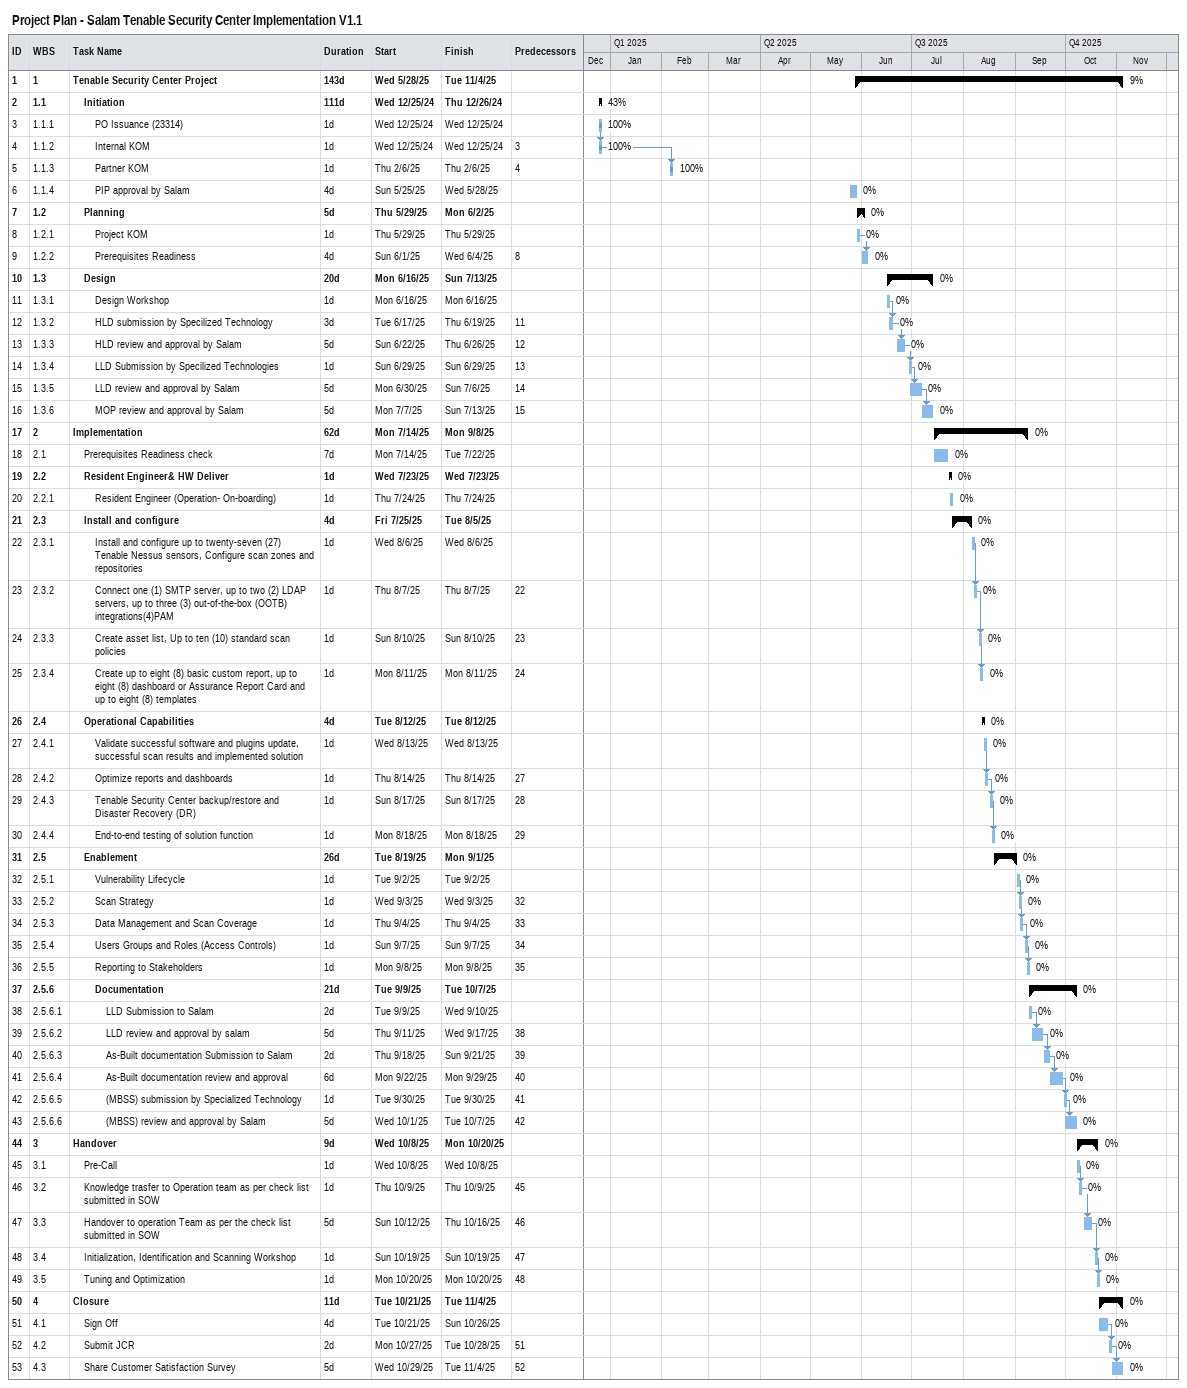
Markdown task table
Project Plan - Salam Tenable Security Center Implementation V1.1

| ID | WBS | Task | Duration | Start | Finish | Predecessors | % complete |
|---|---|---|---|---|---|---|---|
| 1 | 1 | **Tenable Security Center Project** | 143d | 2025-05-28 | 2025-11-04 |  | 9 |
| 2 | 1.1 | **Initiation** | 111d | 2024-12-25 | 2024-12-26 |  | 43 |
| 3 | 1.1.1 | PO Issuance (23314) | 1d | 2024-12-25 | 2024-12-25 |  | 100 |
| 4 | 1.1.2 | Internal KOM | 1d | 2024-12-25 | 2024-12-25 | 3 | 100 |
| 5 | 1.1.3 | Partner KOM | 1d | 2025-02-06 | 2025-02-06 | 4 | 100 |
| 6 | 1.1.4 | PIP approval by Salam | 4d | 2025-05-25 | 2025-05-28 |  | 0 |
| 7 | 1.2 | **Planning** | 5d | 2025-05-29 | 2025-06-02 |  | 0 |
| 8 | 1.2.1 | Project KOM | 1d | 2025-05-29 | 2025-05-29 |  | 0 |
| 9 | 1.2.2 | Prerequisites Readiness | 4d | 2025-06-01 | 2025-06-04 | 8 | 0 |
| 10 | 1.3 | **Design** | 20d | 2025-06-16 | 2025-07-13 |  | 0 |
| 11 | 1.3.1 | Design Workshop | 1d | 2025-06-16 | 2025-06-16 |  | 0 |
| 12 | 1.3.2 | HLD submission by Specilized Technology | 3d | 2025-06-17 | 2025-06-19 | 11 | 0 |
| 13 | 1.3.3 | HLD review and approval by Salam | 5d | 2025-06-22 | 2025-06-26 | 12 | 0 |
| 14 | 1.3.4 | LLD Submission by Specilized Technologies | 1d | 2025-06-29 | 2025-06-29 | 13 | 0 |
| 15 | 1.3.5 | LLD review and approval by Salam | 5d | 2025-06-30 | 2025-07-06 | 14 | 0 |
| 16 | 1.3.6 | MOP review and approval by Salam | 5d | 2025-07-07 | 2025-07-13 | 15 | 0 |
| 17 | 2 | **Implementation** | 62d | 2025-07-14 | 2025-09-08 |  | 0 |
| 18 | 2.1 | Prerequisites Readiness check | 7d | 2025-07-14 | 2025-07-22 |  | 0 |
| 19 | 2.2 | **Resident Engineer& HW Deliver** | 1d | 2025-07-23 | 2025-07-23 |  | 0 |
| 20 | 2.2.1 | Resident Engineer (Operation- On-boarding) | 1d | 2025-07-24 | 2025-07-24 |  | 0 |
| 21 | 2.3 | **Install and configure** | 4d | 2025-07-25 | 2025-08-05 |  | 0 |
| 22 | 2.3.1 | Install and configure up to twenty-seven (27) Tenable Nessus sensors, Configure scan zones and repositories | 1d | 2025-08-06 | 2025-08-06 |  | 0 |
| 23 | 2.3.2 | Connect one (1) SMTP server, up to two (2) LDAP servers, up to three (3) out-of-the-box (OOTB) integrations(4)PAM | 1d | 2025-08-07 | 2025-08-07 | 22 | 0 |
| 24 | 2.3.3 | Create asset list, Up to ten (10) standard scan policies | 1d | 2025-08-10 | 2025-08-10 | 23 | 0 |
| 25 | 2.3.4 | Create up to eight (8) basic custom report, up to eight (8) dashboard or Assurance Report Card and up to eight (8) templates | 1d | 2025-08-11 | 2025-08-11 | 24 | 0 |
| 26 | 2.4 | **Operational Capabilities** | 4d | 2025-08-12 | 2025-08-12 |  | 0 |
| 27 | 2.4.1 | Validate successful software and plugins update, successful scan results and implemented solution | 1d | 2025-08-13 | 2025-08-13 |  | 0 |
| 28 | 2.4.2 | Optimize reports and dashboards | 1d | 2025-08-14 | 2025-08-14 | 27 | 0 |
| 29 | 2.4.3 | Tenable Security Center backup/restore and Disaster Recovery (DR) | 1d | 2025-08-17 | 2025-08-17 | 28 | 0 |
| 30 | 2.4.4 | End-to-end testing of solution function | 1d | 2025-08-18 | 2025-08-18 | 29 | 0 |
| 31 | 2.5 | **Enablement** | 26d | 2025-08-19 | 2025-09-01 |  | 0 |
| 32 | 2.5.1 | Vulnerability Lifecycle | 1d | 2025-09-02 | 2025-09-02 |  | 0 |
| 33 | 2.5.2 | Scan Strategy | 1d | 2025-09-03 | 2025-09-03 | 32 | 0 |
| 34 | 2.5.3 | Data Management and Scan Coverage | 1d | 2025-09-04 | 2025-09-04 | 33 | 0 |
| 35 | 2.5.4 | Users Groups and Roles (Access Controls) | 1d | 2025-09-07 | 2025-09-07 | 34 | 0 |
| 36 | 2.5.5 | Reporting to Stakeholders | 1d | 2025-09-08 | 2025-09-08 | 35 | 0 |
| 37 | 2.5.6 | **Documentation** | 21d | 2025-09-09 | 2025-10-07 |  | 0 |
| 38 | 2.5.6.1 | LLD Submission to Salam | 2d | 2025-09-09 | 2025-09-10 |  | 0 |
| 39 | 2.5.6.2 | LLD review and approval by salam | 5d | 2025-09-11 | 2025-09-17 | 38 | 0 |
| 40 | 2.5.6.3 | As-Built documentation Submission to Salam | 2d | 2025-09-18 | 2025-09-21 | 39 | 0 |
| 41 | 2.5.6.4 | As-Built documentation review and approval | 6d | 2025-09-22 | 2025-09-29 | 40 | 0 |
| 42 | 2.5.6.5 | (MBSS) submission by Specialized Technology | 1d | 2025-09-30 | 2025-09-30 | 41 | 0 |
| 43 | 2.5.6.6 | (MBSS) review and approval by Salam | 5d | 2025-10-01 | 2025-10-07 | 42 | 0 |
| 44 | 3 | **Handover** | 9d | 2025-10-08 | 2025-10-20 |  | 0 |
| 45 | 3.1 | Pre-Call | 1d | 2025-10-08 | 2025-10-08 |  | 0 |
| 46 | 3.2 | Knowledge trasfer to Operation team as per check list submitted in SOW | 1d | 2025-10-09 | 2025-10-09 | 45 | 0 |
| 47 | 3.3 | Handover to operation Team as per the check list submitted in SOW | 5d | 2025-10-12 | 2025-10-16 | 46 | 0 |
| 48 | 3.4 | Initialization, Identification and Scanning Workshop | 1d | 2025-10-19 | 2025-10-19 | 47 | 0 |
| 49 | 3.5 | Tuning and Optimization | 1d | 2025-10-20 | 2025-10-20 | 48 | 0 |
| 50 | 4 | **Closure** | 11d | 2025-10-21 | 2025-11-04 |  | 0 |
| 51 | 4.1 | Sign Off | 4d | 2025-10-21 | 2025-10-26 |  | 0 |
| 52 | 4.2 | Submit JCR | 2d | 2025-10-27 | 2025-10-28 | 51 | 0 |
| 53 | 4.3 | Share Customer Satisfaction Survey | 5d | 2025-10-29 | 2025-11-04 | 52 | 0 |
